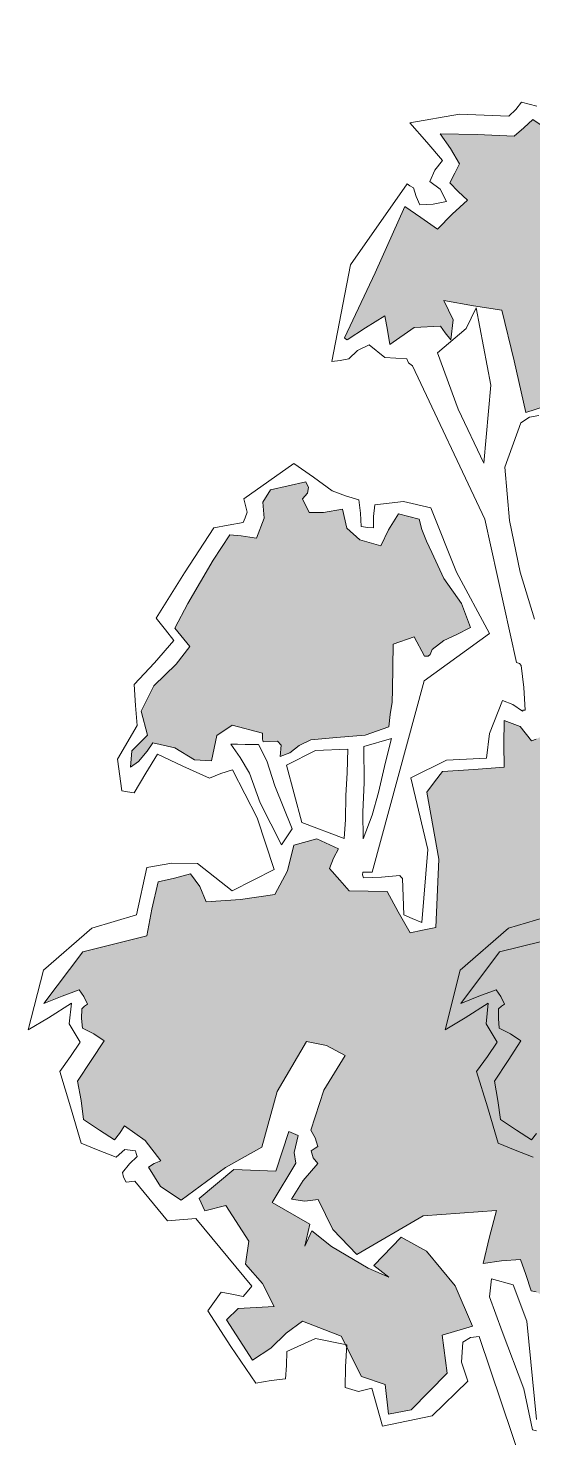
# Model space of a CAD drawing. Extents: x 9483 to 67306, y -5730 to 5191.
# Drawn here: x 21440.2 to 21604.1, y -3868.3 to -3411.1 of the extents above; entities that cross this region are included whole.
import ezdxf

# ---------------------------------------------------------------- set-up
doc = ezdxf.new("R2010")
doc.units = 0
doc.header["$MEASUREMENT"] = 0
doc.layers.get('0').update_dxf_attribs({"linetype": 'CONTINUOUS'})
doc.layers.add('duvar', color=3, linetype='CONTINUOUS')
doc.layers.add('yazı', color=6, linetype='CONTINUOUS')

msp = doc.modelspace()

# ---------------------------------------------------------------- hatches: boundary and pattern name
at = {"layer": 'yazı'}
h = msp.add_hatch(color=256, dxfattribs=at)
h.set_gradient(color1=(38, 153, 0), color2=(228, 255, 219), one_color=1, tint=0.93, name='CYLINDER')
h.paths.add_polyline_path([(21739.66465, -3593.96422), (21753.04148, -3588.02415), (21741.31912, -3569.91623), (21729.59676, -3551.8083), (21724.91952, -3554.50476), (21719.93371, -3557.19583), (21718.40695, -3556.24315), (21716.88019, -3555.29046), (21716.63085, -3551.89066), (21716.69549, -3548.18765), (21714.23759, -3547.52739), (21711.4765, -3546.55316), (21715.88824, -3541.38265), (21719.99678, -3535.89816), (21713.1956, -3518.80217), (21706.39443, -3501.70618), (21702.99462, -3501.95551), (21699.59481, -3502.20484), (21697.16923, -3499.69308), (21694.73826, -3497.48991), (21695.72327, -3494.11164), (21696.70827, -3490.73338), (21691.80324, -3488.7957), (21686.90361, -3486.54943), (21688.50578, -3483.18194), (21690.41114, -3480.12842), (21693.4916, -3480.49087), (21696.57743, -3480.54473), (21698.77522, -3478.42235), (21701.2816, -3476.30535), (21684.65422, -3456.25974), (21661.69896, -3445.05533), (21655.64039, -3438.46735), (21649.58722, -3431.57078), (21647.71956, -3432.46421), (21646.16586, -3433.05444), (21641.56404, -3431.43073), (21636.96221, -3429.80702), (21638.9376, -3422.74191), (21640.60441, -3415.67141), (21634.09183, -3417.4098), (21627.57925, -3419.14819), (21626.10636, -3415.10967), (21624.63346, -3411.07115), (21617.16281, -3414.64488), (21609.69217, -3418.21862), (21610.5479, -3422.24636), (21611.10043, -3425.96014), (21611.71221, -3426.2795), (21612.32938, -3426.29027), (21613.41289, -3434.95216), (21614.49641, -3443.61405), (21612.01697, -3444.18813), (21609.84611, -3444.76759), (21606.79798, -3442.55364), (21604.05304, -3440.65366), (21601.22731, -3443.38244), (21598.09299, -3446.10583), (21586.06361, -3445.58718), (21574.02885, -3445.37711), (21577.34247, -3450.06512), (21580.34213, -3455.05632), (21578.74535, -3458.11523), (21577.14856, -3461.17413), (21579.87734, -3463.99987), (21582.9147, -3466.83098), (21577.89656, -3471.37356), (21573.18163, -3476.2301), (21567.69175, -3472.43014), (21562.50508, -3468.94415), (21552.87052, -3490.38343), (21542.93277, -3511.50873), (21543.23596, -3511.8227), (21543.84775, -3512.14206), (21549.78086, -3508.23281), (21556.02256, -3504.32895), (21556.86751, -3508.97386), (21557.71247, -3513.61878), (21565.52402, -3508.19893), (21574.17514, -3507.73258), (21575.68035, -3509.9196), (21577.49415, -3512.112), (21578.22443, -3505.64252), (21575.24632, -3499.41698), (21584.78549, -3501.12687), (21594.02145, -3502.5228), (21598.05615, -3518.95315), (21601.77688, -3535.68669), (21619.15991, -3530.12524), (21636.27745, -3522.08973), (21638.42676, -3522.7446), (21640.26749, -3523.39408), (21645.6227, -3534.90864), (21650.66933, -3546.4178), (21653.15416, -3545.53514), (21655.06501, -3544.7554), (21657.38277, -3550.85648), (21656.95568, -3557.63993), (21646.67547, -3563.01669), (21643.37417, -3575.30618), (21647.99754, -3575.69556), (21652.9295, -3576.09032), (21655.03572, -3579.21387), (21657.14194, -3582.33741), (21655.85913, -3585.09312), (21654.26235, -3588.15202), (21646.86711, -3587.40558), (21639.47187, -3586.65914), (21639.73737, -3589.1332), (21639.68889, -3591.91045), (21628.96004, -3605.305), (21633.30871, -3621.43216), (21620.49518, -3630.46883), (21606.77206, -3638.56359), (21606.75052, -3639.79793), (21606.42039, -3641.02688), (21605.17528, -3641.6225), (21603.62159, -3642.21273), (21599.99938, -3637.51934), (21594.78577, -3635.57627), (21594.65112, -3643.29086), (21594.83043, -3650.70226), (21584.93959, -3651.45565), (21574.74016, -3652.20365), (21572.21224, -3655.55498), (21569.68432, -3658.90631), (21573.62745, -3680.58259), (21572.62247, -3702.78985), (21568.28614, -3703.64019), (21564.25839, -3704.49592), (21560.3653, -3697.63705), (21556.77541, -3691.09216), (21550.60373, -3690.98443), (21544.43205, -3690.8767), (21541.40547, -3687.42842), (21538.07568, -3683.66616), (21539.36927, -3680.29329), (21540.96605, -3677.23438), (21533.92249, -3674.02466), (21526.47877, -3676.05547), (21524.48184, -3684.35491), (21520.33559, -3691.99949), (21509.19425, -3693.65708), (21498.06908, -3694.38892), (21495.99517, -3689.41388), (21492.97936, -3685.34842), (21487.7065, -3686.79978), (21482.43903, -3687.94254), (21480.43133, -3696.85915), (21478.73759, -3705.47257), (21457.96552, -3710.66619), (21445.32592, -3727.42284), (21451.2321, -3725.05651), (21456.82432, -3722.99338), (21458.32953, -3725.1804), (21459.52078, -3727.67062), (21458.58425, -3728.27162), (21457.64234, -3729.18122), (21457.58848, -3732.26706), (21457.8432, -3735.35828), (21461.51389, -3737.27442), (21464.8706, -3739.49375), (21460.7459, -3745.90399), (21456.30723, -3752.61743), (21457.43384, -3758.81065), (21458.25186, -3764.99848), (21463.43853, -3768.48447), (21468.32201, -3771.65649), (21469.90263, -3769.52334), (21471.48864, -3767.0816), (21478.19669, -3771.82885), (21483.3295, -3778.40068), (21481.15326, -3779.28873), (21479.28021, -3780.49074), (21483.18407, -3786.73244), (21489.89751, -3791.17111), (21504.28088, -3780.61845), (21516.12556, -3774.03429), (21521.07212, -3755.90865), (21530.61511, -3739.7153), (21537.07382, -3741.06274), (21543.19163, -3744.25631), (21536.20349, -3755.55541), (21531.96568, -3768.4459), (21533.46551, -3770.94151), (21534.34278, -3773.73492), (21533.40626, -3774.33593), (21532.15576, -3775.24013), (21532.73523, -3777.41099), (21534.24583, -3779.28943), (21529.52012, -3784.76314), (21525.70938, -3790.87018), (21530.01878, -3791.56276), (21534.34973, -3791.021), (21539.12009, -3800.67328), (21547.00323, -3808.8365), (21568.52173, -3796.24764), (21592.32039, -3794.5023), (21590.00948, -3803.10494), (21588.00716, -3811.71297), (21593.88641, -3810.88956), (21600.06886, -3810.38012), (21601.83418, -3815.34978), (21603.59412, -3820.62802), (21605.13165, -3820.96354), (21606.35521, -3821.60225), (21613.772, -3821.11435), (21620.8802, -3820.62107), (21628.367, -3816.12159), (21633.32589, -3814.97343), (21632.56711, -3805.39118), (21633.91456, -3798.93246), (21634.00613, -3793.68654), (21629.77214, -3788.67379), (21640.94579, -3785.16469), (21651.81086, -3781.65021), (21659.1253, -3787.02541), (21666.13116, -3792.39522), (21669.88264, -3789.6826), (21673.63413, -3786.96998), (21674.32132, -3782.96917), (21675.01389, -3778.65977), (21679.30175, -3780.58668), (21683.59499, -3782.20501), (21690.80014, -3776.15722), (21697.69133, -3770.41262), (21706.98116, -3768.72271), (21715.96241, -3767.02741), (21717.07824, -3773.8378), (21717.89088, -3780.33422), (21721.61004, -3779.4731), (21725.33459, -3778.30341), (21726.02178, -3774.30259), (21726.70897, -3770.30177), (21730.43352, -3769.13207), (21734.16346, -3767.65379), (21723.18754, -3742.15063), (21702.53241, -3722.96074), (21709.40744, -3718.1419), (21715.97388, -3713.31768), (21716.29324, -3712.7059), (21716.29862, -3712.39731), (21712.61716, -3711.09834), (21708.62173, -3710.10257), (21717.42905, -3700.68729), (21726.23099, -3691.58059), (21736.34423, -3695.76993), (21746.45747, -3699.95927), (21748.50445, -3706.47723), (21750.55681, -3712.68661), (21754.54685, -3713.99097), (21758.54228, -3714.98674), (21767.66896, -3704.95968), (21781.35976, -3698.71642), (21783.05888, -3689.79443), (21784.44942, -3680.86704), (21779.85837, -3678.62616), (21775.26732, -3676.38528), (21777.23732, -3669.62875), (21779.20732, -3662.87223), (21776.74404, -3662.52055), (21773.97756, -3661.85491), (21779.44971, -3648.98596), (21785.23044, -3636.12239), (21763.54027, -3605.49337), (21753.63866, -3606.86392)])
h.paths.add_polyline_path([(21666.54193, -3662.75771), (21667.92864, -3671.73357), (21669.01216, -3680.39547), (21654.83885, -3678.91336), (21640.66554, -3677.43125), (21648.28701, -3665.21717), (21634.82243, -3658.49991), (21651.22585, -3656.00814)], flags=16)
h = msp.add_hatch(color=256, dxfattribs=at)
h.set_gradient(color1=(38, 153, 0), color2=(228, 255, 219), one_color=1, tint=0.93, name='CYLINDER')
h.paths.add_polyline_path([(21875.01573, -3593.96422), (21888.39255, -3588.02415), (21876.6702, -3569.91623), (21864.94784, -3551.8083), (21860.2706, -3554.50476), (21855.28479, -3557.19583), (21853.75803, -3556.24315), (21852.23127, -3555.29046), (21851.98193, -3551.89066), (21852.04657, -3548.18765), (21849.58867, -3547.52739), (21846.82758, -3546.55316), (21851.23932, -3541.38265), (21855.34786, -3535.89816), (21848.54668, -3518.80217), (21841.7455, -3501.70618), (21838.3457, -3501.95551), (21834.94589, -3502.20484), (21832.52031, -3499.69308), (21830.08934, -3497.48991), (21831.07434, -3494.11164), (21832.05935, -3490.73338), (21827.15432, -3488.7957), (21822.25469, -3486.54943), (21823.85686, -3483.18194), (21825.76222, -3480.12842), (21828.84267, -3480.49087), (21831.92851, -3480.54473), (21834.1263, -3478.42235), (21836.63268, -3476.30535), (21820.0053, -3456.25974), (21797.05003, -3445.05533), (21790.99147, -3438.46735), (21784.9383, -3431.57078), (21783.07063, -3432.46421), (21781.51694, -3433.05444), (21776.91512, -3431.43073), (21772.31329, -3429.80702), (21774.28868, -3422.74191), (21775.95549, -3415.67141), (21769.44291, -3417.4098), (21762.93033, -3419.14819), (21761.45744, -3415.10967), (21759.98454, -3411.07115), (21752.51389, -3414.64488), (21745.04325, -3418.21862), (21745.89897, -3422.24636), (21746.45151, -3425.96014), (21747.06329, -3426.2795), (21747.68045, -3426.29027), (21748.76397, -3434.95216), (21749.84749, -3443.61405), (21747.36805, -3444.18813), (21745.19719, -3444.76759), (21742.14905, -3442.55364), (21739.40412, -3440.65366), (21736.57839, -3443.38244), (21733.44407, -3446.10583), (21721.41469, -3445.58718), (21709.37992, -3445.37711), (21712.69355, -3450.06512), (21715.69321, -3455.05632), (21714.09642, -3458.11523), (21712.49964, -3461.17413), (21715.22842, -3463.99987), (21718.26578, -3466.83098), (21713.24764, -3471.37356), (21708.53271, -3476.2301), (21703.04283, -3472.43014), (21697.85616, -3468.94415), (21688.2216, -3490.38343), (21678.28385, -3511.50873), (21678.58704, -3511.8227), (21679.19882, -3512.14206), (21685.13194, -3508.23281), (21691.37364, -3504.32895), (21692.21859, -3508.97386), (21693.06355, -3513.61878), (21700.8751, -3508.19893), (21709.52622, -3507.73258), (21711.03143, -3509.9196), (21712.84523, -3512.112), (21713.57551, -3505.64252), (21710.5974, -3499.41698), (21720.13656, -3501.12687), (21729.37253, -3502.5228), (21733.40723, -3518.95315), (21737.12795, -3535.68669), (21754.51099, -3530.12524), (21771.62853, -3522.08973), (21773.77784, -3522.7446), (21775.61857, -3523.39408), (21780.97378, -3534.90864), (21786.02041, -3546.4178), (21788.50524, -3545.53514), (21790.41609, -3544.7554), (21792.73385, -3550.85648), (21792.30676, -3557.63993), (21782.02654, -3563.01669), (21778.72525, -3575.30618), (21783.34862, -3575.69556), (21788.28058, -3576.09032), (21790.3868, -3579.21387), (21792.49302, -3582.33741), (21791.21021, -3585.09312), (21789.61343, -3588.15202), (21782.21819, -3587.40558), (21774.82295, -3586.65914), (21775.08845, -3589.1332), (21775.03997, -3591.91045), (21764.31112, -3605.305), (21768.65979, -3621.43216), (21755.84626, -3630.46883), (21742.12314, -3638.56359), (21742.1016, -3639.79793), (21741.77147, -3641.02688), (21740.52636, -3641.6225), (21738.97267, -3642.21273), (21735.35046, -3637.51934), (21730.13685, -3635.57627), (21730.00219, -3643.29086), (21730.18151, -3650.70226), (21720.29067, -3651.45565), (21710.09124, -3652.20365), (21707.56332, -3655.55498), (21705.0354, -3658.90631), (21708.97853, -3680.58259), (21707.97355, -3702.78985), (21703.63721, -3703.64019), (21699.60947, -3704.49592), (21695.71638, -3697.63705), (21692.12648, -3691.09216), (21685.95481, -3690.98443), (21679.78313, -3690.8767), (21676.75655, -3687.42842), (21673.42676, -3683.66616), (21674.72034, -3680.29329), (21676.31713, -3677.23438), (21669.27356, -3674.02466), (21661.82985, -3676.05547), (21659.83291, -3684.35491), (21655.68667, -3691.99949), (21644.54533, -3693.65708), (21633.42016, -3694.38892), (21631.34625, -3689.41388), (21628.33044, -3685.34842), (21623.05758, -3686.79978), (21617.79011, -3687.94254), (21615.78241, -3696.85915), (21614.08867, -3705.47257), (21593.3166, -3710.66619), (21580.677, -3727.42284), (21586.58318, -3725.05651), (21592.1754, -3722.99338), (21593.68061, -3725.1804), (21594.87185, -3727.67062), (21593.93533, -3728.27162), (21592.99342, -3729.18122), (21592.93956, -3732.26706), (21593.19428, -3735.35828), (21596.86496, -3737.27442), (21600.22168, -3739.49375), (21596.09698, -3745.90399), (21591.65831, -3752.61743), (21592.78491, -3758.81065), (21593.60294, -3764.99848), (21598.78961, -3768.48447), (21603.67309, -3771.65649), (21605.25371, -3769.52334), (21606.83972, -3767.0816), (21613.54777, -3771.82885), (21618.68058, -3778.40068), (21616.50434, -3779.28873), (21614.63129, -3780.49074), (21618.53515, -3786.73244), (21625.24858, -3791.17111), (21639.63196, -3780.61845), (21651.47664, -3774.03429), (21656.4232, -3755.90865), (21665.96618, -3739.7153), (21672.4249, -3741.06274), (21678.54271, -3744.25631), (21671.55457, -3755.55541), (21667.31676, -3768.4459), (21668.81659, -3770.94151), (21669.69386, -3773.73492), (21668.75734, -3774.33593), (21667.50684, -3775.24013), (21668.0863, -3777.41099), (21669.5969, -3779.28943), (21664.87119, -3784.76314), (21661.06046, -3790.87018), (21665.36986, -3791.56276), (21669.70081, -3791.021), (21674.47117, -3800.67328), (21682.3543, -3808.8365), (21703.87281, -3796.24764), (21727.67147, -3794.5023), (21725.36056, -3803.10494), (21723.35824, -3811.71297), (21729.23749, -3810.88956), (21735.41994, -3810.38012), (21737.18526, -3815.34978), (21738.9452, -3820.62802), (21740.48273, -3820.96354), (21741.70629, -3821.60225), (21749.12308, -3821.11435), (21756.23127, -3820.62107), (21763.71808, -3816.12159), (21768.67697, -3814.97343), (21767.91819, -3805.39118), (21769.26564, -3798.93246), (21769.35721, -3793.68654), (21765.12322, -3788.67379), (21776.29687, -3785.16469), (21787.16194, -3781.65021), (21794.47638, -3787.02541), (21801.48224, -3792.39522), (21805.23372, -3789.6826), (21808.9852, -3786.96998), (21809.67239, -3782.96917), (21810.36497, -3778.65977), (21814.65283, -3780.58668), (21818.94607, -3782.20501), (21826.15122, -3776.15722), (21833.0424, -3770.41262), (21842.33224, -3768.72271), (21851.31348, -3767.02741), (21852.42932, -3773.8378), (21853.24196, -3780.33422), (21856.96112, -3779.4731), (21860.68567, -3778.30341), (21861.37286, -3774.30259), (21862.06005, -3770.30177), (21865.7846, -3769.13207), (21869.51454, -3767.65379), (21858.53862, -3742.15063), (21837.88349, -3722.96074), (21844.75852, -3718.1419), (21851.32496, -3713.31768), (21851.64431, -3712.7059), (21851.6497, -3712.39731), (21847.96824, -3711.09834), (21843.97281, -3710.10257), (21852.78013, -3700.68729), (21861.58207, -3691.58059), (21871.69531, -3695.76993), (21881.80855, -3699.95927), (21883.85553, -3706.47723), (21885.90789, -3712.68661), (21889.89793, -3713.99097), (21893.89336, -3714.98674), (21903.02004, -3704.95968), (21916.71084, -3698.71642), (21918.40996, -3689.79443), (21919.8005, -3680.86704), (21915.20945, -3678.62616), (21910.6184, -3676.38528), (21912.5884, -3669.62875), (21914.5584, -3662.87223), (21912.09512, -3662.52055), (21909.32864, -3661.85491), (21914.80079, -3648.98596), (21920.58152, -3636.12239), (21898.89135, -3605.49337), (21888.98974, -3606.86392)])
h.paths.add_polyline_path([(21801.893, -3662.75771), (21803.27972, -3671.73357), (21804.36324, -3680.39547), (21790.18993, -3678.91336), (21776.01662, -3677.43125), (21783.63808, -3665.21717), (21770.17351, -3658.49991), (21786.57693, -3656.00814)], flags=16)
h = msp.add_hatch(color=256, dxfattribs=at)
h.set_gradient(color1=(38, 153, 0), color2=(228, 255, 219), one_color=1, tint=0.93, name='CYLINDER')
h.paths.add_polyline_path([(21558.79302, -3610.87115), (21565.62496, -3608.52098), (21568.91165, -3614.7519), (21570.14599, -3614.77345), (21570.77393, -3614.16705), (21571.41803, -3612.63491), (21575.1749, -3609.6137), (21579.2188, -3607.83222), (21583.89065, -3605.44435), (21580.93947, -3597.67589), (21575.21642, -3589.55037), (21571.35027, -3581.14859), (21569.5634, -3577.41326), (21568.08512, -3573.68333), (21567.21862, -3570.27275), (21560.45671, -3568.61133), (21557.2793, -3573.80339), (21554.71906, -3579.00622), (21547.96254, -3577.03622), (21543.707, -3573.25781), (21542.27181, -3567.0592), (21536.07859, -3568.18581), (21531.44983, -3568.10501), (21529.36515, -3563.74713), (21530.94039, -3561.92256), (21531.28129, -3560.07645), (21530.38786, -3558.20878), (21518.92178, -3560.78674), (21516.38309, -3564.75524), (21516.90869, -3570.01194), (21514.3269, -3576.44911), (21512.1722, -3576.10282), (21509.40034, -3575.74576), (21505.70272, -3575.37254), (21500.31136, -3583.61273), (21492.04041, -3597.66754), (21487.88878, -3605.6207), (21492.72378, -3611.56997), (21488.30126, -3617.35765), (21481.07995, -3624.33119), (21476.92293, -3632.59293), (21478.94836, -3640.34523), (21473.91945, -3645.50497), (21473.5193, -3650.74551), (21476.02029, -3648.9371), (21478.85679, -3645.59116), (21480.75677, -3642.84622), (21487.82727, -3644.51303), (21494.24289, -3648.32914), (21499.79201, -3648.73468), (21501.48036, -3640.42985), (21506.47695, -3637.12161), (21516.30854, -3639.76265), (21516.27622, -3641.61415), (21516.56865, -3642.54529), (21521.20279, -3642.3175), (21522.41558, -3643.57338), (21522.04236, -3647.271), (21525.14974, -3646.09052), (21528.27867, -3643.67572), (21532.014, -3641.88885), (21540.36192, -3641.10853), (21549.63559, -3640.34437), (21557.39866, -3637.70178), (21557.77727, -3633.69557), (21558.46446, -3629.69476), (21558.53448, -3625.68317)])
h = msp.add_hatch(color=256, dxfattribs=at)
h.set_gradient(color1=(38, 153, 0), color2=(228, 255, 219), one_color=1, tint=0.93, name='CYLINDER')
h.paths.add_polyline_path([(21578.92896, -3818.96278), (21569.55677, -3807.68678), (21561.30042, -3803.22118), (21552.49848, -3812.32788), (21557.37119, -3816.11706), (21550.63082, -3813.22131), (21538.71455, -3806.2224), (21532.32048, -3801.17194), (21530.07421, -3806.07158), (21531.74101, -3799.00109), (21519.51616, -3791.99679), (21527.1484, -3779.16554), (21526.59048, -3775.76035), (21527.92177, -3770.22739), (21524.85748, -3768.93919), (21520.61966, -3781.82968), (21507.04736, -3781.2841), (21495.77137, -3790.65629), (21497.55285, -3794.7002), (21504.37401, -3792.96719), (21511.88931, -3804.51945), (21510.83429, -3811.9093), (21516.28107, -3818.17793), (21520.16338, -3825.65397), (21508.42104, -3826.37504), (21504.6534, -3830.0134), (21513.06752, -3843.12474), (21519.00063, -3839.21549), (21524.02416, -3834.36433), (21529.3401, -3830.44431), (21541.91124, -3835.29391), (21543.27715, -3838.0161), (21543.71427, -3838.10348), (21543.67165, -3838.80233), (21548.47386, -3848.37293), (21556.14536, -3850.97626), (21557.21272, -3860.5639), (21564.64566, -3859.15025), (21576.27333, -3847.31478), (21574.63728, -3834.93911), (21584.56583, -3832.02564)])

# ---------------------------------------------------------------- linework, layer by layer
at = {"color": 27, "lineweight": 0}
for p, q in [((21582.49613, -3508.49518), (21585.70046, -3501.7602)), ((21585.70046, -3501.7602), (21590.51009, -3526.84705)), ((21573.09857, -3516.35677), (21582.49613, -3508.49518)), ((21579.8782, -3534.6871), (21573.09857, -3516.35677)), ((21590.51009, -3526.84705), (21588.21691, -3552.1186)), ((21588.21691, -3552.1186), (21579.8782, -3534.6871)), ((21600.17471, -3539.05418), (21602.98428, -3537.25116)), ((21602.98428, -3537.25116), (21606.08089, -3536.68785)), ((21594.98421, -3553.47144), (21600.17471, -3539.05418)), ((21596.53408, -3570.78445), (21594.98421, -3553.47144)), ((21516.38309, -3564.75524), (21518.92178, -3560.78674)), ((21518.92178, -3560.78674), (21530.38786, -3558.20878)), ((21530.38786, -3558.20878), (21531.28129, -3560.07645)), ((21531.28129, -3560.07645), (21530.94039, -3561.92256)), ((21516.90869, -3570.01194), (21516.38309, -3564.75524)), ((21530.94039, -3561.92256), (21529.36515, -3563.74713)), ((21529.36515, -3563.74713), (21531.44983, -3568.10501)), ((21514.3269, -3576.44911), (21516.90869, -3570.01194)), ((21531.44983, -3568.10501), (21536.07859, -3568.18581)), ((21536.07859, -3568.18581), (21542.27181, -3567.0592)), ((21542.27181, -3567.0592), (21543.707, -3573.25781)), ((21557.2793, -3573.80339), (21560.45671, -3568.61133)), ((21560.45671, -3568.61133), (21567.21862, -3570.27275)), ((21567.21862, -3570.27275), (21568.08512, -3573.68333)), ((21543.707, -3573.25781), (21547.96254, -3577.03622)), ((21554.71906, -3579.00622), (21557.2793, -3573.80339)), ((21568.08512, -3573.68333), (21569.5634, -3577.41326)), ((21599.94622, -3587.51261), (21596.53408, -3570.78445)), ((21500.31136, -3583.61273), (21505.70272, -3575.37254)), ((21505.70272, -3575.37254), (21509.40034, -3575.74576)), ((21509.40034, -3575.74576), (21512.1722, -3576.10282)), ((21512.1722, -3576.10282), (21514.3269, -3576.44911)), ((21547.96254, -3577.03622), (21554.71906, -3579.00622)), ((21569.5634, -3577.41326), (21571.35027, -3581.14859)), ((21492.04041, -3597.66754), (21500.31136, -3583.61273)), ((21571.35027, -3581.14859), (21575.21642, -3589.55037)), ((21604.61963, -3602.7194), (21599.94622, -3587.51261)), ((21575.21642, -3589.55037), (21580.93947, -3597.67589)), ((21487.88878, -3605.6207), (21492.04041, -3597.66754)), ((21580.93947, -3597.67589), (21583.89065, -3605.44435)), ((21492.72378, -3611.56997), (21487.88878, -3605.6207)), ((21583.89065, -3605.44435), (21579.2188, -3607.83222)), ((21488.30126, -3617.35765), (21492.72378, -3611.56997)), ((21558.79302, -3610.87115), (21558.53448, -3625.68317)), ((21565.62496, -3608.52098), (21558.79302, -3610.87115)), ((21568.91165, -3614.7519), (21565.62496, -3608.52098)), ((21575.1749, -3609.6137), (21571.41803, -3612.63491)), ((21579.2188, -3607.83222), (21575.1749, -3609.6137)), ((21570.14599, -3614.77345), (21568.91165, -3614.7519)), ((21570.77393, -3614.16705), (21570.14599, -3614.77345)), ((21571.41803, -3612.63491), (21570.77393, -3614.16705)), ((21481.07995, -3624.33119), (21488.30126, -3617.35765)), ((21476.92293, -3632.59293), (21481.07995, -3624.33119)), ((21558.46446, -3629.69476), (21557.77727, -3633.69557)), ((21558.53448, -3625.68317), (21558.46446, -3629.69476)), ((21478.94836, -3640.34523), (21476.92293, -3632.59293)), ((21557.77727, -3633.69557), (21557.39866, -3637.70178)), ((21506.47695, -3637.12161), (21501.48036, -3640.42985)), ((21516.30854, -3639.76265), (21506.47695, -3637.12161)), ((21557.39866, -3637.70178), (21549.63559, -3640.34437)), ((21594.65112, -3643.29086), (21594.78577, -3635.57627)), ((21594.78577, -3635.57627), (21599.99938, -3637.51934)), ((21599.99938, -3637.51934), (21603.62159, -3642.21273)), ((21473.91945, -3645.50497), (21478.94836, -3640.34523)), ((21480.75677, -3642.84622), (21478.85679, -3645.59116)), ((21487.82727, -3644.51303), (21480.75677, -3642.84622)), ((21501.48036, -3640.42985), (21499.79201, -3648.73468)), ((21506.06064, -3643.2879), (21508.22073, -3643.32561)), ((21509.07107, -3647.66194), (21506.06064, -3643.2879)), ((21508.22073, -3643.32561), (21510.6894, -3643.3687)), ((21510.6894, -3643.3687), (21512.84948, -3643.4064)), ((21512.84948, -3643.4064), (21515.00957, -3643.44411)), ((21515.00957, -3643.44411), (21517.69526, -3648.73851)), ((21516.27622, -3641.61415), (21516.29238, -3640.6884)), ((21516.56865, -3642.54529), (21516.27622, -3641.61415)), ((21516.29238, -3640.6884), (21516.30854, -3639.76265)), ((21521.20279, -3642.3175), (21516.56865, -3642.54529)), ((21522.41558, -3643.57338), (21521.20279, -3642.3175)), ((21522.04236, -3647.271), (21522.41558, -3643.57338)), ((21528.27867, -3643.67572), (21525.14974, -3646.09052)), ((21532.014, -3641.88885), (21528.27867, -3643.67572)), ((21540.36192, -3641.10853), (21532.014, -3641.88885)), ((21549.63559, -3640.34437), (21540.36192, -3641.10853)), ((21549.26237, -3644.04199), (21558.25978, -3641.42094)), ((21558.25978, -3641.42094), (21556.27361, -3649.10322)), ((21594.83043, -3650.70226), (21594.65112, -3643.29086)), ((21603.62159, -3642.21273), (21605.17528, -3641.6225)), ((21473.5193, -3650.74551), (21473.91945, -3645.50497)), ((21478.85679, -3645.59116), (21476.02029, -3648.9371)), ((21494.24289, -3648.32914), (21487.82727, -3644.51303)), ((21499.79201, -3648.73468), (21494.24289, -3648.32914)), ((21512.07072, -3652.65314), (21509.07107, -3647.66194)), ((21525.14974, -3646.09052), (21522.04236, -3647.271)), ((21524.15397, -3650.08595), (21533.49766, -3645.3102)), ((21533.49766, -3645.3102), (21544.00029, -3644.87617)), ((21544.00029, -3644.87617), (21543.86563, -3652.59077)), ((21549.36627, -3655.77356), (21549.26237, -3644.04199)), ((21476.02029, -3648.9371), (21473.5193, -3650.74551)), ((21515.60675, -3662.28387), (21512.07072, -3652.65314)), ((21517.69526, -3648.73851), (21520.33246, -3656.81016)), ((21529.07671, -3668.69255), (21524.15397, -3650.08595)), ((21543.86563, -3652.59077), (21543.42777, -3659.99139)), ((21556.27361, -3649.10322), (21553.94116, -3658.94019)), ((21572.21224, -3655.55498), (21574.74016, -3652.20365)), ((21574.74016, -3652.20365), (21584.93959, -3651.45565)), ((21584.93959, -3651.45565), (21594.83043, -3650.70226)), ((21520.33246, -3656.81016), (21525.95317, -3670.79877)), ((21548.89071, -3665.33427), (21549.36627, -3655.77356)), ((21569.68432, -3658.90631), (21572.21224, -3655.55498)), ((21543.42777, -3659.99139), (21543.29311, -3667.70599)), ((21553.94116, -3658.94019), (21551.96039, -3666.31389)), ((21573.62745, -3680.58259), (21569.68432, -3658.90631)), ((21522.46718, -3675.98545), (21515.60675, -3662.28387)), ((21549.04848, -3673.98), (21548.89071, -3665.33427)), ((21551.96039, -3666.31389), (21549.04848, -3673.98)), ((21525.95317, -3670.79877), (21522.46718, -3675.98545)), ((21542.8768, -3673.87228), (21529.07671, -3668.69255)), ((21543.29311, -3667.70599), (21542.8768, -3673.87228)), ((21526.47877, -3676.05547), (21533.92249, -3674.02466)), ((21533.92249, -3674.02466), (21540.96605, -3677.23438)), ((21524.48184, -3684.35491), (21526.47877, -3676.05547)), ((21539.36927, -3680.29329), (21538.07568, -3683.66616)), ((21540.96605, -3677.23438), (21539.36927, -3680.29329)), ((21520.33559, -3691.99949), (21524.48184, -3684.35491)), ((21538.07568, -3683.66616), (21541.40547, -3687.42842)), ((21572.62247, -3702.78985), (21573.62745, -3680.58259)), ((21480.43133, -3696.85915), (21482.43903, -3687.94254)), ((21482.43903, -3687.94254), (21487.7065, -3686.79978)), ((21487.7065, -3686.79978), (21492.97936, -3685.34842)), ((21492.97936, -3685.34842), (21495.99517, -3689.41388)), ((21495.99517, -3689.41388), (21498.06908, -3694.38892)), ((21541.40547, -3687.42842), (21544.43205, -3690.8767)), ((21498.06908, -3694.38892), (21509.19425, -3693.65708)), ((21509.19425, -3693.65708), (21520.33559, -3691.99949)), ((21544.43205, -3690.8767), (21550.60373, -3690.98443)), ((21550.60373, -3690.98443), (21556.77541, -3691.09216)), ((21556.77541, -3691.09216), (21560.3653, -3697.63705)), ((21478.73759, -3705.47257), (21480.43133, -3696.85915)), ((21560.3653, -3697.63705), (21564.25839, -3704.49592)), ((21568.28614, -3703.64019), (21572.62247, -3702.78985)), ((21457.96552, -3710.66619), (21478.73759, -3705.47257)), ((21564.25839, -3704.49592), (21568.28614, -3703.64019)), ((21593.3166, -3710.66619), (21614.08867, -3705.47257)), ((21445.32592, -3727.42284), (21457.96552, -3710.66619)), ((21580.677, -3727.42284), (21593.3166, -3710.66619)), ((21451.2321, -3725.05651), (21445.32592, -3727.42284)), ((21456.82432, -3722.99338), (21451.2321, -3725.05651)), ((21458.32953, -3725.1804), (21456.82432, -3722.99338)), ((21459.52078, -3727.67062), (21458.32953, -3725.1804)), ((21586.58318, -3725.05651), (21580.677, -3727.42284)), ((21592.1754, -3722.99338), (21586.58318, -3725.05651)), ((21593.68061, -3725.1804), (21592.1754, -3722.99338)), ((21594.87185, -3727.67062), (21593.68061, -3725.1804)), ((21457.58848, -3732.26706), (21457.64234, -3729.18122)), ((21457.64234, -3729.18122), (21458.58425, -3728.27162)), ((21458.58425, -3728.27162), (21459.52078, -3727.67062)), ((21592.93956, -3732.26706), (21592.99342, -3729.18122)), ((21592.99342, -3729.18122), (21593.93533, -3728.27162)), ((21593.93533, -3728.27162), (21594.87185, -3727.67062)), ((21457.8432, -3735.35828), (21457.58848, -3732.26706)), ((21593.19428, -3735.35828), (21592.93956, -3732.26706)), ((21461.51389, -3737.27442), (21457.8432, -3735.35828)), ((21460.7459, -3745.90399), (21464.8706, -3739.49375)), ((21464.8706, -3739.49375), (21461.51389, -3737.27442)), ((21530.61511, -3739.7153), (21521.07212, -3755.90865)), ((21537.07382, -3741.06274), (21530.61511, -3739.7153)), ((21596.86496, -3737.27442), (21593.19428, -3735.35828)), ((21596.09698, -3745.90399), (21600.22168, -3739.49375)), ((21600.22168, -3739.49375), (21596.86496, -3737.27442)), ((21536.20349, -3755.55541), (21543.19163, -3744.25631)), ((21543.19163, -3744.25631), (21537.07382, -3741.06274)), ((21456.30723, -3752.61743), (21460.7459, -3745.90399)), ((21591.65831, -3752.61743), (21596.09698, -3745.90399)), ((21457.43384, -3758.81065), (21456.30723, -3752.61743)), ((21592.78491, -3758.81065), (21591.65831, -3752.61743)), ((21521.07212, -3755.90865), (21516.12556, -3774.03429)), ((21531.96568, -3768.4459), (21536.20349, -3755.55541)), ((21458.25186, -3764.99848), (21457.43384, -3758.81065)), ((21593.60294, -3764.99848), (21592.78491, -3758.81065)), ((21463.43853, -3768.48447), (21458.25186, -3764.99848)), ((21471.48864, -3767.0816), (21469.90263, -3769.52334)), ((21478.19669, -3771.82885), (21471.48864, -3767.0816)), ((21598.78961, -3768.48447), (21593.60294, -3764.99848)), ((21468.32201, -3771.65649), (21463.43853, -3768.48447)), ((21469.90263, -3769.52334), (21468.32201, -3771.65649)), ((21483.3295, -3778.40068), (21478.19669, -3771.82885)), ((21520.61966, -3781.82968), (21524.85748, -3768.93919)), ((21524.85748, -3768.93919), (21527.92177, -3770.22739)), ((21527.92177, -3770.22739), (21526.59048, -3775.76035)), ((21533.46551, -3770.94151), (21531.96568, -3768.4459)), ((21534.34278, -3773.73492), (21533.46551, -3770.94151)), ((21603.67309, -3771.65649), (21598.78961, -3768.48447)), ((21605.25371, -3769.52334), (21603.67309, -3771.65649)), ((21516.12556, -3774.03429), (21504.28088, -3780.61845)), ((21526.59048, -3775.76035), (21527.1484, -3779.16554)), ((21532.15576, -3775.24013), (21533.40626, -3774.33593)), ((21532.73523, -3777.41099), (21532.15576, -3775.24013)), ((21533.40626, -3774.33593), (21534.34278, -3773.73492)), ((21479.28021, -3780.49074), (21481.15326, -3779.28873)), ((21483.18407, -3786.73244), (21479.28021, -3780.49074)), ((21481.15326, -3779.28873), (21483.3295, -3778.40068)), ((21504.28088, -3780.61845), (21489.89751, -3791.17111)), ((21527.1484, -3779.16554), (21519.51616, -3791.99679)), ((21529.52012, -3784.76314), (21534.24583, -3779.28943)), ((21534.24583, -3779.28943), (21532.73523, -3777.41099)), ((21495.77137, -3790.65629), (21507.04736, -3781.2841)), ((21507.04736, -3781.2841), (21520.61966, -3781.82968)), ((21525.70938, -3790.87018), (21529.52012, -3784.76314)), ((21489.89751, -3791.17111), (21483.18407, -3786.73244)), ((21497.55285, -3794.7002), (21495.77137, -3790.65629)), ((21504.37401, -3792.96719), (21497.55285, -3794.7002)), ((21511.88931, -3804.51945), (21504.37401, -3792.96719)), ((21519.51616, -3791.99679), (21531.74101, -3799.00109)), ((21530.01878, -3791.56276), (21525.70938, -3790.87018)), ((21534.34973, -3791.021), (21530.01878, -3791.56276)), ((21539.12009, -3800.67328), (21534.34973, -3791.021)), ((21592.32039, -3794.5023), (21568.52173, -3796.24764)), ((21590.00948, -3803.10494), (21592.32039, -3794.5023)), ((21531.74101, -3799.00109), (21530.07421, -3806.07158)), ((21568.52173, -3796.24764), (21547.00323, -3808.8365)), ((21530.07421, -3806.07158), (21532.32048, -3801.17194)), ((21532.32048, -3801.17194), (21538.71455, -3806.2224)), ((21547.00323, -3808.8365), (21539.12009, -3800.67328)), ((21552.49848, -3812.32788), (21561.30042, -3803.22118)), ((21561.30042, -3803.22118), (21569.55677, -3807.68678)), ((21588.00716, -3811.71297), (21590.00948, -3803.10494)), ((21510.83429, -3811.9093), (21511.88931, -3804.51945)), ((21538.71455, -3806.2224), (21550.63082, -3813.22131)), ((21569.55677, -3807.68678), (21578.92896, -3818.96278)), ((21516.28107, -3818.17793), (21510.83429, -3811.9093)), ((21557.37119, -3816.11706), (21552.49848, -3812.32788)), ((21593.88641, -3810.88956), (21588.00716, -3811.71297)), ((21600.06886, -3810.38012), (21593.88641, -3810.88956)), ((21601.83418, -3815.34978), (21600.06886, -3810.38012)), ((21550.63082, -3813.22131), (21557.37119, -3816.11706)), ((21589.97873, -3822.55111), (21590.69824, -3816.69879)), ((21590.69824, -3816.69879), (21597.76334, -3818.67418)), ((21603.59412, -3820.62802), (21601.83418, -3815.34978)), ((21520.16338, -3825.65397), (21516.28107, -3818.17793)), ((21578.92896, -3818.96278), (21584.56583, -3832.02564)), ((21597.76334, -3818.67418), (21602.18742, -3830.48116)), ((21605.13165, -3820.96354), (21603.59412, -3820.62802)), ((21504.6534, -3830.0134), (21508.42104, -3826.37504)), ((21508.42104, -3826.37504), (21520.16338, -3825.65397)), ((21594.10499, -3833.73553), (21589.97873, -3822.55111)), ((21513.06752, -3843.12474), (21504.6534, -3830.0134)), ((21529.3401, -3830.44431), (21524.02416, -3834.36433)), ((21541.91124, -3835.29391), (21529.3401, -3830.44431)), ((21602.18742, -3830.48116), (21605.33563, -3862.32992)), ((21524.02416, -3834.36433), (21519.00063, -3839.21549)), ((21548.47386, -3848.37293), (21541.91124, -3835.29391)), ((21584.56583, -3832.02564), (21574.63728, -3834.93911)), ((21574.63728, -3834.93911), (21576.27333, -3847.31478)), ((21601.18782, -3852.37983), (21594.10499, -3833.73553)), ((21519.00063, -3839.21549), (21513.06752, -3843.12474)), ((21556.14536, -3850.97626), (21548.47386, -3848.37293)), ((21576.27333, -3847.31478), (21564.64566, -3859.15025)), ((21557.21272, -3860.5639), (21556.14536, -3850.97626)), ((21604.04205, -3865.7028), (21601.18782, -3852.37983)), ((21564.64566, -3859.15025), (21557.21272, -3860.5639)), ((21605.271, -3866.03293), (21604.04205, -3865.7028))]:
    msp.add_line(p, q, dxfattribs=at)
at = {"layer": 'duvar', "color": 27, "lineweight": 0}
for p, q in [((21596.3546, -3439.59325), (21598.55239, -3437.47087)), ((21598.55239, -3437.47087), (21600.44699, -3435.03452)), ((21600.44699, -3435.03452), (21605.36278, -3436.35504)), ((21564.21341, -3441.81033), (21580.31363, -3439.00458)), ((21569.6602, -3448.07896), (21564.21341, -3441.81033)), ((21580.31363, -3439.00458), (21596.3546, -3439.59325)), ((21601.22731, -3443.38244), (21604.05304, -3440.65366)), ((21604.05304, -3440.65366), (21606.79798, -3442.55364)), ((21574.02885, -3445.37711), (21586.06361, -3445.58718)), ((21577.34247, -3450.06512), (21574.02885, -3445.37711)), ((21586.06361, -3445.58718), (21598.09299, -3446.10583)), ((21598.09299, -3446.10583), (21601.22731, -3443.38244)), ((21574.80378, -3454.03362), (21569.6602, -3448.07896)), ((21580.34213, -3455.05632), (21577.34247, -3450.06512)), ((21572.28124, -3457.07636), (21574.80378, -3454.03362)), ((21578.74535, -3458.11523), (21580.34213, -3455.05632)), ((21570.67369, -3460.75244), (21572.28124, -3457.07636)), ((21574.02502, -3463.28036), (21570.67369, -3460.75244)), ((21577.14856, -3461.17413), (21578.74535, -3458.11523)), ((21544.89043, -3487.77471), (21563.25152, -3461.54892)), ((21563.25152, -3461.54892), (21564.1665, -3462.18224)), ((21564.1665, -3462.18224), (21565.39006, -3462.82096)), ((21565.39006, -3462.82096), (21566.26734, -3465.61437)), ((21576.11508, -3467.32965), (21574.02502, -3463.28036)), ((21579.87734, -3463.99987), (21577.14856, -3461.17413)), ((21582.9147, -3466.83098), (21579.87734, -3463.99987)), ((21552.87052, -3490.38343), (21562.50508, -3468.94415)), ((21562.50508, -3468.94415), (21567.69175, -3472.43014)), ((21566.26734, -3465.61437), (21567.45319, -3468.41317)), ((21567.45319, -3468.41317), (21571.77875, -3468.17999)), ((21571.77875, -3468.17999), (21576.11508, -3467.32965)), ((21577.89656, -3471.37356), (21582.9147, -3466.83098)), ((21567.69175, -3472.43014), (21573.18163, -3476.2301)), ((21573.18163, -3476.2301), (21577.89656, -3471.37356)), ((21538.78652, -3519.1533), (21544.89043, -3487.77471)), ((21542.93277, -3511.50873), (21552.87052, -3490.38343)), ((21575.24632, -3499.41698), (21578.22443, -3505.64252)), ((21584.78549, -3501.12687), (21575.24632, -3499.41698)), ((21594.02145, -3502.5228), (21584.78549, -3501.12687)), ((21556.02256, -3504.32895), (21549.78086, -3508.23281)), ((21556.86751, -3508.97386), (21556.02256, -3504.32895)), ((21578.22443, -3505.64252), (21577.49415, -3512.112)), ((21598.05615, -3518.95315), (21594.02145, -3502.5228)), ((21549.78086, -3508.23281), (21543.84775, -3512.14206)), ((21557.71247, -3513.61878), (21556.86751, -3508.97386)), ((21565.52402, -3508.19893), (21557.71247, -3513.61878)), ((21574.17514, -3507.73258), (21565.52402, -3508.19893)), ((21575.68035, -3509.9196), (21574.17514, -3507.73258)), ((21577.49415, -3512.112), (21575.68035, -3509.9196)), ((21543.23596, -3511.8227), (21542.93277, -3511.50873)), ((21543.84775, -3512.14206), (21543.23596, -3511.8227)), ((21547.18292, -3515.59573), (21544.35719, -3518.32451)), ((21550.91824, -3513.80886), (21547.18292, -3515.59573)), ((21556.09414, -3517.91202), (21550.91824, -3513.80886)), ((21541.56916, -3518.8932), (21538.78652, -3519.1533)), ((21544.35719, -3518.32451), (21541.56916, -3518.8932)), ((21563.18618, -3518.34449), (21556.09414, -3517.91202)), ((21563.78181, -3519.5896), (21563.18618, -3518.34449)), ((21564.99998, -3520.53689), (21563.78181, -3519.5896)), ((21601.77688, -3535.68669), (21598.05615, -3518.95315)), ((21588.51628, -3570.33582), (21564.99998, -3520.53689)), ((21619.15991, -3530.12524), (21601.77688, -3535.68669)), ((21518.35309, -3557.99872), (21526.47861, -3552.27567)), ((21526.47861, -3552.27567), (21532.88346, -3556.70896)), ((21532.88346, -3556.70896), (21538.97973, -3561.13686)), ((21510.22757, -3563.72176), (21518.35309, -3557.99872)), ((21538.97973, -3561.13686), (21543.27297, -3562.75518)), ((21510.80704, -3565.89262), (21510.22757, -3563.72176)), ((21511.3865, -3568.06348), (21510.80704, -3565.89262)), ((21543.27297, -3562.75518), (21547.5716, -3564.06493)), ((21547.5716, -3564.06493), (21548.11335, -3568.39587)), ((21552.41737, -3569.39703), (21552.79059, -3565.69941)), ((21552.79059, -3565.69941), (21562.06965, -3564.62667)), ((21562.06965, -3564.62667), (21570.98626, -3566.63438)), ((21510.09291, -3571.43636), (21510.73701, -3569.90421)), ((21510.73701, -3569.90421), (21511.3865, -3568.06348)), ((21548.11335, -3568.39587), (21548.34653, -3572.72143)), ((21552.35273, -3573.10004), (21552.41737, -3569.39703)), ((21570.98626, -3566.63438), (21579.26572, -3587.46031)), ((21598.81735, -3616.8173), (21588.51628, -3570.33582)), ((21490.97844, -3587.77131), (21500.4945, -3573.12088)), ((21500.4945, -3573.12088), (21505.13941, -3572.27593)), ((21505.13941, -3572.27593), (21510.09291, -3571.43636)), ((21548.34653, -3572.72143), (21550.50123, -3573.06772)), ((21550.50123, -3573.06772), (21552.35273, -3573.10004)), ((21481.77097, -3602.42713), (21490.97844, -3587.77131)), ((21579.26572, -3587.46031), (21590.03001, -3607.40358)), ((21484.79217, -3606.184), (21481.77097, -3602.42713)), ((21487.51017, -3609.6269), (21484.79217, -3606.184)), ((21481.20922, -3616.92518), (21487.51017, -3609.6269)), ((21590.03001, -3607.40358), (21568.77161, -3622.77508)), ((21474.60508, -3623.9095), (21481.20922, -3616.92518)), ((21599.73771, -3617.14204), (21598.81735, -3616.8173)), ((21600.34411, -3617.76998), (21599.73771, -3617.14204)), ((21601.14597, -3624.88356), (21600.34411, -3617.76998)), ((21475.10375, -3630.70911), (21474.60508, -3623.9095)), ((21568.77161, -3622.77508), (21551.94579, -3684.8343)), ((21601.63387, -3632.30035), (21601.14597, -3624.88356)), ((21590.08161, -3639.81565), (21594.28172, -3629.08524)), ((21594.28172, -3629.08524), (21597.6546, -3630.37882)), ((21475.6078, -3637.20014), (21475.10375, -3630.70911)), ((21597.6546, -3630.37882), (21600.70273, -3632.59277)), ((21600.70273, -3632.59277), (21601.0167, -3632.28958)), ((21601.0167, -3632.28958), (21601.63387, -3632.30035)), ((21469.24222, -3648.20143), (21475.6078, -3637.20014)), ((21589.01581, -3647.82267), (21590.08161, -3639.81565)), ((21470.60739, -3658.41163), (21469.24222, -3648.20143)), ((21482.23505, -3646.57616), (21478.42432, -3652.6832)), ((21490.50218, -3650.42459), (21482.23505, -3646.57616)), ((21576.03913, -3648.52219), (21589.01581, -3647.82267)), ((21478.42432, -3652.6832), (21474.6082, -3659.09882)), ((21499.07789, -3654.27842), (21490.50218, -3650.42459)), ((21502.80783, -3652.80013), (21499.07789, -3654.27842)), ((21506.53238, -3651.63044), (21502.80783, -3652.80013)), ((21514.59482, -3667.20506), (21506.53238, -3651.63044)), ((21564.51919, -3654.18599), (21576.03913, -3648.52219)), ((21569.97831, -3677.43211), (21564.51919, -3654.18599)), ((21472.4535, -3658.75253), (21470.60739, -3658.41163)), ((21474.6082, -3659.09882), (21472.4535, -3658.75253)), ((21520.16705, -3683.97092), (21514.59482, -3667.20506)), ((21568.02064, -3701.16613), (21569.97831, -3677.43211)), ((21475.46167, -3698.62448), (21478.81682, -3683.24915)), ((21478.81682, -3683.24915), (21486.86693, -3681.84628)), ((21486.86693, -3681.84628), (21495.1987, -3681.99171)), ((21495.1987, -3681.99171), (21506.46548, -3690.83135)), ((21506.46548, -3690.83135), (21520.16705, -3683.97092)), ((21548.85995, -3684.78043), (21548.8438, -3685.70619)), ((21550.40287, -3684.80737), (21548.85995, -3684.78043)), ((21551.94579, -3684.8343), (21550.40287, -3684.80737)), ((21548.8438, -3685.70619), (21549.13622, -3686.63732)), ((21549.13622, -3686.63732), (21555.0047, -3686.43108)), ((21555.0047, -3686.43108), (21560.87856, -3685.91625)), ((21560.87856, -3685.91625), (21561.18176, -3686.23022)), ((21561.18176, -3686.23022), (21561.78815, -3686.85816)), ((21561.78815, -3686.85816), (21561.9944, -3692.72664)), ((21561.9944, -3692.72664), (21562.20064, -3698.59512)), ((21460.87744, -3703.00007), (21475.46167, -3698.62448)), ((21562.20064, -3698.59512), (21564.95635, -3699.87793)), ((21596.22851, -3703.00007), (21610.81275, -3698.62448)), ((21445.20586, -3716.61703), (21460.87744, -3703.00007)), ((21564.95635, -3699.87793), (21568.02064, -3701.16613)), ((21580.55694, -3716.61703), (21596.22851, -3703.00007)), ((21440.23776, -3735.97701), (21445.20586, -3716.61703)), ((21575.58884, -3735.97701), (21580.55694, -3716.61703)), ((21454.28024, -3727.27046), (21446.78805, -3732.07853)), ((21453.54457, -3734.04854), (21454.28024, -3727.27046)), ((21589.63132, -3727.27046), (21582.13912, -3732.07853)), ((21588.89565, -3734.04854), (21589.63132, -3727.27046)), ((21446.78805, -3732.07853), (21440.23776, -3735.97701)), ((21457.14524, -3739.97626), (21453.54457, -3734.04854)), ((21582.13912, -3732.07853), (21575.58884, -3735.97701)), ((21592.49631, -3739.97626), (21588.89565, -3734.04854)), ((21453.9786, -3744.55116), (21457.14524, -3739.97626)), ((21589.32968, -3744.55116), (21592.49631, -3739.97626)), ((21450.498, -3749.42925), (21453.9786, -3744.55116)), ((21585.84908, -3749.42925), (21589.32968, -3744.55116)), ((21454.00171, -3760.91148), (21450.498, -3749.42925)), ((21589.35279, -3760.91148), (21585.84908, -3749.42925)), ((21457.50003, -3772.7023), (21454.00171, -3760.91148)), ((21592.85111, -3772.7023), (21589.35279, -3760.91148)), ((21463.01684, -3774.95934), (21457.50003, -3772.7023)), ((21468.84222, -3777.22177), (21463.01684, -3774.95934)), ((21471.66257, -3774.80158), (21468.84222, -3777.22177)), ((21475.0516, -3775.16941), (21471.66257, -3774.80158)), ((21475.34403, -3776.10055), (21475.0516, -3775.16941)), ((21475.63645, -3777.03169), (21475.34403, -3776.10055)), ((21598.36792, -3774.95934), (21592.85111, -3772.7023)), ((21604.1933, -3777.22177), (21598.36792, -3774.95934)), ((21470.91613, -3782.19682), (21473.12469, -3779.45727)), ((21473.12469, -3779.45727), (21475.63645, -3777.03169)), ((21471.19778, -3783.74512), (21470.91613, -3782.19682)), ((21472.0966, -3785.3042), (21471.19778, -3783.74512)), ((21474.87924, -3785.04409), (21472.0966, -3785.3042)), ((21485.45883, -3797.88455), (21474.87924, -3785.04409)), ((21494.73251, -3797.12039), (21485.45883, -3797.88455)), ((21512.87049, -3819.04443), (21494.73251, -3797.12039)), ((21500.74415, -3824.08029), (21502.9581, -3821.03216)), ((21502.9581, -3821.03216), (21506.34175, -3821.70857)), ((21506.34175, -3821.70857), (21510.03398, -3822.39038)), ((21510.03398, -3822.39038), (21511.29525, -3820.869)), ((21511.29525, -3820.869), (21512.87049, -3819.04443)), ((21498.5302, -3827.12842), (21500.74415, -3824.08029)), ((21506.0455, -3838.68068), (21498.5302, -3827.12842)), ((21583.88402, -3835.71787), (21581.38842, -3837.2177)), ((21586.66666, -3835.45776), (21583.88402, -3835.71787)), ((21602.51685, -3882.34478), (21586.66666, -3835.45776)), ((21514.17258, -3850.5523), (21506.0455, -3838.68068)), ((21524.2304, -3840.23281), (21524.1496, -3844.86157)), ((21533.56332, -3836.07423), (21524.2304, -3840.23281)), ((21543.71427, -3838.10348), (21533.56332, -3836.07423)), ((21543.2818, -3845.19552), (21543.71427, -3838.10348)), ((21581.38842, -3837.2177), (21580.96672, -3843.69257)), ((21524.1496, -3844.86157), (21523.76561, -3849.17636)), ((21580.96672, -3843.69257), (21583.01908, -3849.90195)), ((21523.76561, -3849.17636), (21519.12608, -3849.71273)), ((21543.1633, -3851.98437), (21543.2818, -3845.19552)), ((21519.12608, -3849.71273), (21514.17258, -3850.5523)), ((21547.46193, -3853.29411), (21543.1633, -3851.98437)), ((21551.80364, -3852.13518), (21547.46193, -3853.29411)), ((21553.54742, -3858.33918), (21551.80364, -3852.13518)), ((21583.01908, -3849.90195), (21571.40219, -3861.12026)), ((21555.2912, -3864.54317), (21553.54742, -3858.33918)), ((21571.40219, -3861.12026), (21555.2912, -3864.54317))]:
    msp.add_line(p, q, dxfattribs=at)

doc.saveas('drawing.dxf')
